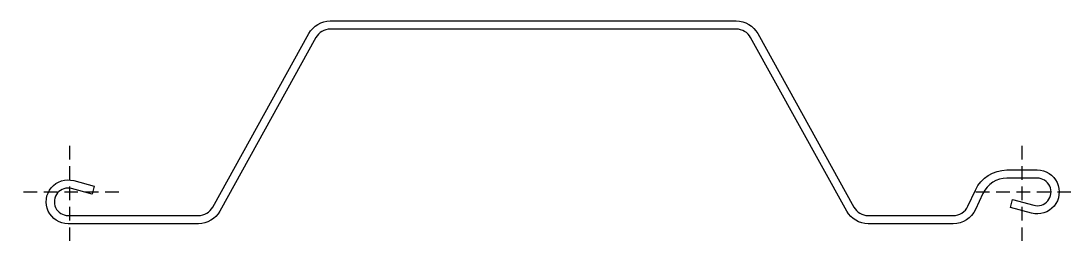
# Model space of a CAD drawing. Header units: millimetres. Extents: x -36 to 736, y -36 to 126.
import ezdxf

# ---------------------------------------------------------------- set-up
doc = ezdxf.new("R2010")
doc.units = ezdxf.units.MM
doc.linetypes.add('DASHED', pattern=[0.75, 0.5, -0.25])
doc.layers.add('ref', color=251, linetype='Continuous', plot=False)

msp = doc.modelspace()

# ---------------------------------------------------------------- linework, layer by layer
msp.add_lwpolyline([(586.86, -23.25, -0.272631), (571.12, -13.98), (500.42, 113.56, 0.272631), (489.92, 119.75), (191.4, 119.75, 0.272631), (180.91, 113.56), (110.21, -13.98, -0.272631), (94.47, -23.25), (-1.33, -23.25, -1.140282), (2.83, 8.4), (17.94, 4.35), (16.38, -1.44), (1.28, 2.6, 1.140281), (-1.33, -17.25), (94.47, -17.25, 0.272631), (104.96, -11.07), (175.66, 116.47, -0.272631), (191.4, 125.75), (489.92, 125.75, -0.272631), (505.67, 116.47), (576.37, -11.07, 0.272631), (586.86, -17.25), (649.35, -17.25, 0.291473), (660.23, -10.33), (665.76, 1.52, -0.291473), (688.87, 16.25), (711.13, 16.25, -1.140282), (706.96, -15.47), (691.38, -11.29), (692.93, -5.5), (708.51, -9.67, 1.140282), (711.13, 10.25), (688.87, 10.25, 0.291473), (671.19, -1.01), (665.67, -12.86, -0.291473), (649.35, -23.25)], format="xyb", close=True)
at = {"layer": 'ref', "linetype": 'DASHED', "ltscale": 20}
for p, q in [((0, -35.95), (0, 35.95)), ((700, -35.95), (700, 35.95)), ((35.95, 0), (-35.95, 0)), ((735.95, 0), (664.05, 0))]:
    msp.add_line(p, q, dxfattribs=at)

doc.saveas('drawing.dxf')
